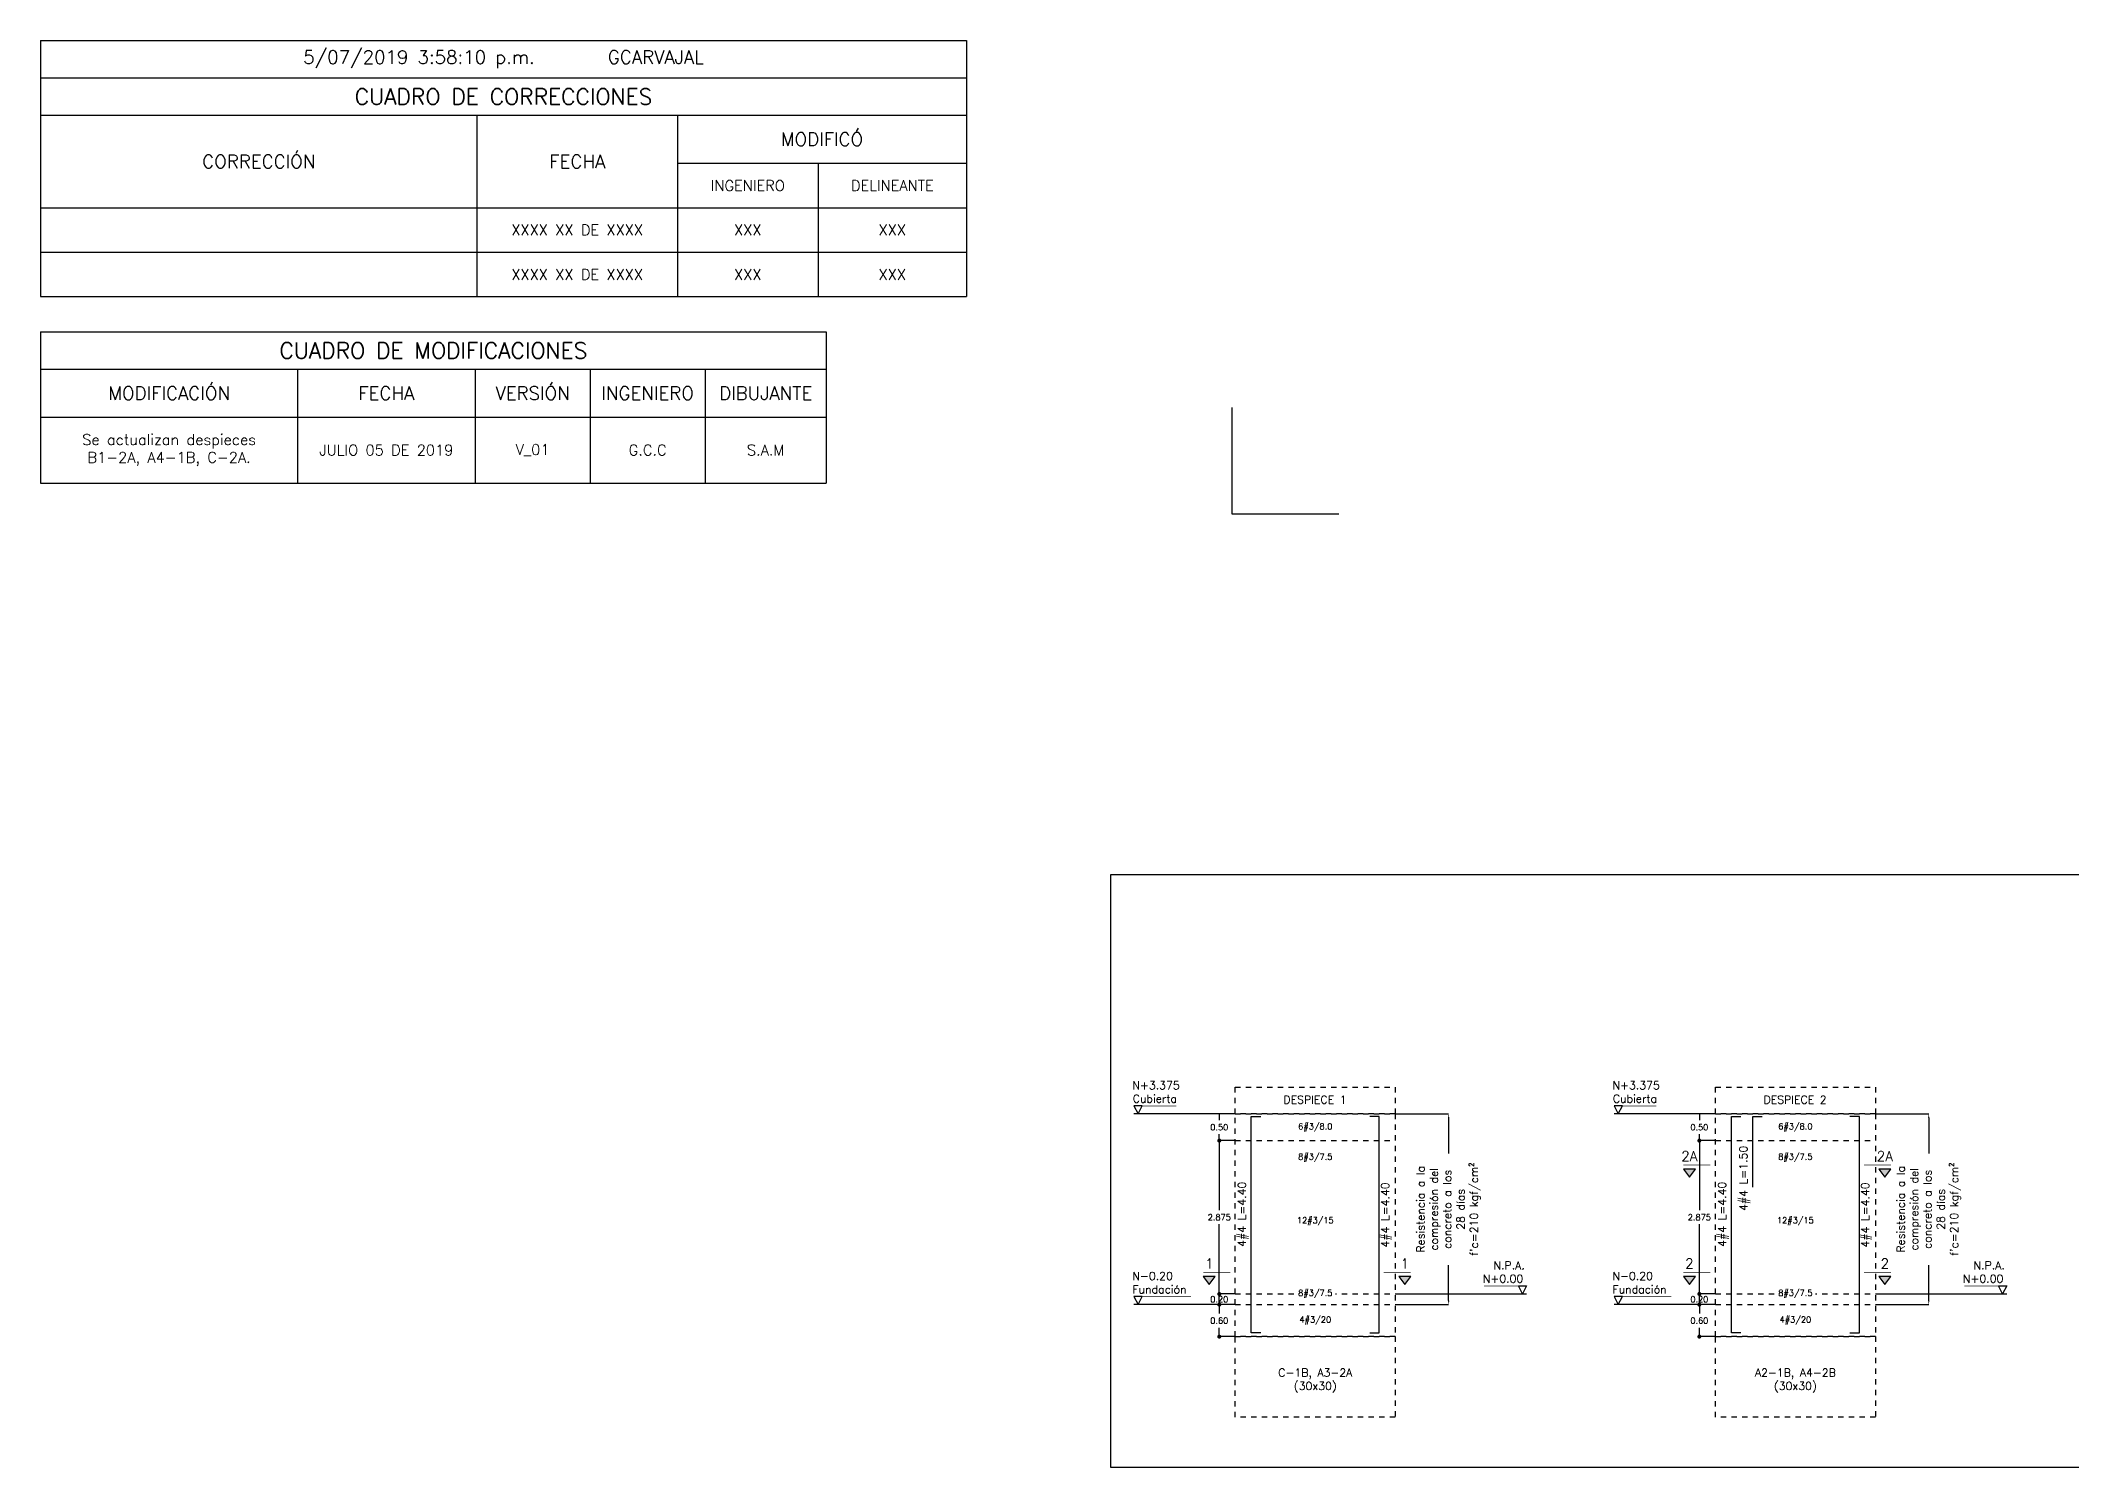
# Model space of a CAD drawing. Header units: millimetres. Extents: x -103 to 209, y -46 to 105.
# Drawn here: x 0 to 38.07, y -27.25 to -0.5 of the extents above; entities that cross this region are included whole.
import ezdxf
from ezdxf.enums import TextEntityAlignment as Align

# ---------------------------------------------------------------- set-up
doc = ezdxf.new("R2010")
doc.units = ezdxf.units.MM
doc.header["$LTSCALE"] = 0.01
doc.header["$PDMODE"] = 3
doc.linetypes.add('DASHED2', pattern=[0.375, 0.25, -0.125])
for name, color, linetype in [('FC_BORDE COLUMNA', 6, 'DASHED2'), ('FC_BORDES', 4, 'Continuous'), ('FC_COTAS', 1, 'Continuous'), ('FC_COTAS @ 75', 1, 'Continuous'), ('FC_PROYECCION', 6, 'DASHED2'), ('FC_R-100', 12, 'Continuous'), ('FC_R-140', 2, 'Continuous'), ('FC_R-60 @ 75', 11, 'Continuous'), ('FC_R-80', 11, 'Continuous'), ('FC_REFUERZO', 5, 'Continuous')]:
    doc.layers.add(name, color=color, linetype=linetype)
doc.layers.add('FC_CAJON COLUMNAS', color=230, linetype='Continuous', plot=False)
doc.layers.add('FC_HOJA', color=230, linetype='Continuous', plot=False)
doc.styles.add('FC_TEXT', font='romans.shx', dxfattribs={"height": 0.002})
doc.styles.add('FC_TEXT1', font='romans.shx')
doc.styles.add('REG', font='ROMANS')
doc.styles.add('ROMANS', font='romans.shx', dxfattribs={"height": 0.1})
doc.dimstyles.new('FC_COTAS', dxfattribs={"dimtxt": 0.0015, "dimasz": 0.001, "dimexe": 0, "dimexo": 0, "dimgap": 0.001, "dimtad": 1, "dimtih": 1, "dimtoh": 1, "dimzin": 0, "dimdsep": 46, "dimtxsty": 'FC_TEXT1', "dimblk": 'DOT', "dimcen": 0.09, "dimclrd": 256, "dimclre": 256, "dimclrt": 256, "dimadec": 0, "dimazin": 0, "dimtfac": 1, "dimtix": 1, "dimtmove": 2, "dimatfit": 3, "dimfxl": 1.002, "dimtolj": 1, "dimtzin": 0, "dimlwd": -1, "dimarcsym": 0})

# ---------------------------------------------------------------- blocks, each defined once
blk = doc.blocks.new('*T11')
at = {"layer": 'FC_BORDES', "color": 0, "linetype": 'ByBlock', "lineweight": -2, "ltscale": 0.6, "transparency": 16777216}
for p, q in [((0, 0), (17.357, 0)), ((0, 0), (0, -4.8)), ((17.357, 0), (17.357, -4.8)), ((0, -0.7), (17.357, -0.7)), ((0, -1.4), (17.357, -1.4)), ((8.179, -1.4), (8.179, -4.8)), ((11.94, -1.4), (11.94, -4.8)), ((11.94, -2.3), (17.357, -2.3)), ((14.577, -2.3), (14.577, -4.8)), ((0, -3.134), (17.357, -3.134)), ((0, -3.967), (17.357, -3.967)), ((0, -4.8), (17.357, -4.8))]:
    blk.add_line(p, q, dxfattribs=at)
at = {"layer": 'FC_BORDES', "color": 5, "ltscale": 0.6, "transparency": 16777216, "width": 17.35638, "attachment_point": 5, "style": 'FC_TEXT1'}
for s, insert, char_height in [('{\\C13;5/07/2019 3:58:10 p.m.        GCARVAJAL}', (8.678, -0.35), 0.25), ('CUADRO DE CORRECCIONES', (8.678, -1.05), 0.3)]:
    blk.add_mtext(s, dxfattribs=dict(at, insert=insert, char_height=char_height))
at = {"layer": 'FC_BORDES', "color": 2, "ltscale": 0.6, "transparency": 16777216, "char_height": 0.25, "attachment_point": 5, "style": 'FC_TEXT1'}
for s, insert, width in [('MODIFICÓ', (14.649, -1.85), 5.41605), ('CORRECCIÓN', (4.09, -2.267), 8.17904), ('FECHA', (10.06, -2.267), 3.76069)]:
    blk.add_mtext(s, dxfattribs=dict(at, insert=insert, width=width))
at = {"layer": 'FC_BORDES', "color": 11, "ltscale": 0.6, "transparency": 16777216, "char_height": 0.2, "attachment_point": 5, "style": 'FC_TEXT1'}
for s, insert, width in [('{\\C12;INGENIERO}', (13.258, -2.717), 2.33634), ('{\\C12;DELINEANTE}', (15.967, -2.717), 2.48001), ('XXXX XX DE XXXX', (10.06, -3.55), 3.46099), ('XXX', (13.258, -3.55), 2.33634), ('XXX', (15.967, -3.55), 2.48001), ('XXXX XX DE XXXX', (10.06, -4.384), 3.46099), ('XXX', (13.258, -4.384), 2.33634), ('XXX', (15.967, -4.384), 2.48001)]:
    blk.add_mtext(s, dxfattribs=dict(at, insert=insert, width=width))
blk = doc.blocks.new('_Dot')
at = {"color": 0, "linetype": 'ByBlock', "lineweight": -2}
blk.add_line((-0.5, 0), (-1, 0), dxfattribs=at)
at = {"color": 0, "linetype": 'ByBlock', "const_width": 0.5}
blk.add_lwpolyline([(-0.25, 0, 1), (0.25, 0, 1)], format="xyb", close=True, dxfattribs=at)
blk = doc.blocks.new('*D45')
at = {"layer": 'Defpoints', "color": 0, "ltscale": 0.9, "transparency": 16777216}
for p in [(22.096, -21.122), (22.396, -21.122), (22.396, -23.997)]:
    blk.add_point(p, dxfattribs=at)
at = {"layer": 'FC_COTAS', "lineweight": -2, "ltscale": 0.9, "transparency": 16777216}
for p, q in [((22.396, -21.122), (22.096, -21.122)), ((22.396, -23.997), (22.096, -23.997))]:
    blk.add_line(p, q, dxfattribs=at)
at = {"layer": 'FC_COTAS', "ltscale": 0.9, "transparency": 16777216}
for p, q in [((22.096, -21.197), (22.096, -22.428)), ((22.096, -23.922), (22.096, -22.691))]:
    blk.add_line(p, q, dxfattribs=at)
at = {"layer": 'FC_COTAS', "ltscale": 0.9, "transparency": 16777216, "xscale": 0.075, "yscale": 0.075, "zscale": 0.075}
for p, rotation in [((22.096, -21.122), 90), ((22.096, -23.997), 270)]:
    blk.add_blockref('_Dot', p, dxfattribs=dict(at, rotation=rotation))
at = {"layer": 'FC_COTAS', "ltscale": 0.9, "transparency": 16777216, "insert": (22.096, -22.56), "char_height": 0.1125, "attachment_point": 5, "style": 'FC_TEXT1'}
blk.add_mtext('\\A1;2.875', dxfattribs=at)
blk = doc.blocks.new('*D46')
at = {"layer": 'Defpoints', "color": 0, "ltscale": 0.9, "transparency": 16777216}
for p in [(22.096, -20.622), (22.396, -20.622), (22.396, -21.122)]:
    blk.add_point(p, dxfattribs=at)
at = {"layer": 'FC_COTAS', "lineweight": -2, "ltscale": 0.9, "transparency": 16777216}
for p, q in [((22.396, -20.622), (22.096, -20.622)), ((22.396, -21.122), (22.096, -21.122))]:
    blk.add_line(p, q, dxfattribs=at)
at = {"layer": 'FC_COTAS', "ltscale": 0.9, "transparency": 16777216}
for p, q in [((22.096, -20.622), (22.096, -20.741)), ((22.096, -21.122), (22.096, -21.003))]:
    blk.add_line(p, q, dxfattribs=at)
at = {"layer": 'FC_COTAS', "ltscale": 0.9, "transparency": 16777216, "insert": (22.096, -20.872), "char_height": 0.1125, "attachment_point": 5, "style": 'FC_TEXT1'}
blk.add_mtext('\\A1;0.50', dxfattribs=at)
blk = doc.blocks.new('*D47')
at = {"layer": 'Defpoints', "color": 0, "ltscale": 0.9, "transparency": 16777216}
for p in [(22.396, -24.197), (22.096, -24.797), (22.396, -24.797)]:
    blk.add_point(p, dxfattribs=at)
at = {"layer": 'FC_COTAS', "lineweight": -2, "ltscale": 0.9, "transparency": 16777216}
for p, q in [((22.396, -24.197), (22.096, -24.197)), ((22.396, -24.797), (22.096, -24.797))]:
    blk.add_line(p, q, dxfattribs=at)
at = {"layer": 'FC_COTAS', "ltscale": 0.9, "transparency": 16777216}
for p, q in [((22.096, -24.272), (22.096, -24.366)), ((22.096, -24.722), (22.096, -24.629))]:
    blk.add_line(p, q, dxfattribs=at)
at = {"layer": 'FC_COTAS', "ltscale": 0.9, "transparency": 16777216, "xscale": 0.075, "yscale": 0.075, "zscale": 0.075}
for p, rotation in [((22.096, -24.197), 90), ((22.096, -24.797), 270)]:
    blk.add_blockref('_Dot', p, dxfattribs=dict(at, rotation=rotation))
at = {"layer": 'FC_COTAS', "ltscale": 0.9, "transparency": 16777216, "insert": (22.096, -24.497), "char_height": 0.1125, "attachment_point": 5, "style": 'FC_TEXT1'}
blk.add_mtext('\\A1;0.60', dxfattribs=at)
blk = doc.blocks.new('*U42')
at = {"ltscale": 0.9, "const_width": 0.0002}
blk.add_lwpolyline([(-0.01473, 0.002), (-0.02533, 0.002)], dxfattribs=at)
at = {"ltscale": 0.9}
blk.add_lwpolyline([(-0.02429, 0), (-0.02325, 0.002), (-0.02533, 0.002)], close=True, dxfattribs=at)
blk.add_lwpolyline([(0, 0), (-0.02533, 0)], dxfattribs=at)
at = {"layer": 'FC_R-80', "lineweight": 25, "style": 'FC_TEXT1'}
blk.add_attdef('N+00.00_001', (-0.02571, 0.00282), '', height=0.002, dxfattribs=at)
blk = doc.blocks.new('*U43')
at = {"ltscale": 0.9, "const_width": 0.0002}
blk.add_lwpolyline([(-0.01103, 0.002), (-0.02533, 0.002)], dxfattribs=at)
at = {"ltscale": 0.9}
blk.add_lwpolyline([(-0.02429, 0), (-0.02325, 0.002), (-0.02533, 0.002)], close=True, dxfattribs=at)
blk.add_lwpolyline([(0, 0), (-0.02533, 0)], dxfattribs=at)
at = {"layer": 'FC_R-80', "lineweight": 25, "style": 'FC_TEXT1'}
blk.add_attdef('N+00.00_001', (-0.02571, 0.00282), '', height=0.002, dxfattribs=at)
blk = doc.blocks.new('*D53')
at = {"layer": 'Defpoints', "color": 0, "ltscale": 0.6, "transparency": 16777216}
for p in [(25.396, -20.622), (26.396, -20.622), (25.396, -24.197)]:
    blk.add_point(p, dxfattribs=at)
at = {"layer": 'FC_COTAS', "lineweight": -2, "ltscale": 0.6, "transparency": 16777216}
for p, q in [((25.396, -20.622), (26.396, -20.622)), ((25.396, -24.197), (26.396, -24.197))]:
    blk.add_line(p, q, dxfattribs=at)
at = {"layer": 'FC_COTAS', "ltscale": 0.6, "transparency": 16777216}
for p, q in [((26.396, -20.697), (26.396, -21.363)), ((26.396, -24.122), (26.396, -23.456))]:
    blk.add_line(p, q, dxfattribs=at)
for points in [[(26.384, -20.697), (26.409, -20.697), (26.396, -20.622)], [(26.384, -24.122), (26.409, -24.122), (26.396, -24.197)]]:
    blk.add_solid(points, dxfattribs=at)
at = {"layer": 'FC_COTAS', "ltscale": 0.6, "transparency": 16777216, "insert": (26.396, -22.41), "char_height": 0.1125, "width": 1.94398, "attachment_point": 5, "rotation": 90, "style": 'FC_TEXT1'}
blk.add_mtext("\\A1;{\\H1.33333x;\\C11;Resistencia a la compresión del concreto a los 28 días\\Pf'c=210 kgf/cm²\\C256; }", dxfattribs=at)
blk = doc.blocks.new('*U44')
h = blk.add_hatch(color=256)
h.dxf.hatch_style = 1
h.paths.add_polyline_path([(-0.02307, -0.0055), (-0.02607, -0.0055), (-0.02457, -0.0075)])
h.paths.add_polyline_path([(0.0258, -0.0055), (0.0228, -0.0055), (0.0243, -0.0075)])
at = {"const_width": 0.00015}
for points in [[(-0.02607, -0.0045), (-0.01932, -0.0045)], [(0.0258, -0.0045), (0.01906, -0.0045)]]:
    blk.add_lwpolyline(points, dxfattribs=at)
for points in [[(-0.02307, -0.0055), (-0.02607, -0.0055), (-0.02457, -0.0075)], [(0.0258, -0.0055), (0.0228, -0.0055), (0.0243, -0.0075)]]:
    blk.add_lwpolyline(points, close=True)
at = {"layer": 'FC_R-140', "style": 'FC_TEXT1'}
for tag, p in [('X', (-0.02457, -0.00225)), ("X'", (0.0243, -0.00225))]:
    blk.add_attdef(tag, text='', height=0.0025, dxfattribs=at).set_placement(p, align=Align.MIDDLE_CENTER)
blk = doc.blocks.new('*D49')
at = {"layer": 'Defpoints', "color": 0, "ltscale": 0.9, "transparency": 16777216}
for p in [(22.096, -23.997), (22.396, -23.997), (22.396, -24.197)]:
    blk.add_point(p, dxfattribs=at)
at = {"layer": 'FC_COTAS', "lineweight": -2, "ltscale": 0.9, "transparency": 16777216}
for p, q in [((22.396, -23.997), (22.096, -23.997)), ((22.396, -24.197), (22.096, -24.197))]:
    blk.add_line(p, q, dxfattribs=at)
at = {"layer": 'FC_COTAS', "ltscale": 0.9, "transparency": 16777216}
blk.add_line((22.096, -24.197), (22.096, -23.997), dxfattribs=at)
at = {"layer": 'FC_COTAS', "ltscale": 0.9, "transparency": 16777216, "insert": (22.096, -24.097), "char_height": 0.1125, "attachment_point": 5, "style": 'FC_TEXT1'}
blk.add_mtext('\\A1;0.20', dxfattribs=at)
blk = doc.blocks.new('*U36')
at = {"ltscale": 0.9}
blk.add_lwpolyline([(0, 0), (0.03283, 0)], dxfattribs=at)
at = {"ltscale": 0.9, "const_width": 0.0002}
blk.add_lwpolyline([(0.02219, 0.002), (0.03283, 0.002)], dxfattribs=at)
at = {"ltscale": 0.9}
blk.add_lwpolyline([(0.03179, 0), (0.03075, 0.002), (0.03283, 0.002)], close=True, dxfattribs=at)
at = {"layer": 'FC_R-80', "lineweight": 25, "style": 'FC_TEXT1'}
blk.add_attdef('N+00.00_001', (0.01997, 0.00282), '', height=0.002, dxfattribs=at)
blk = doc.blocks.new('*D50')
at = {"layer": 'Defpoints', "color": 0, "ltscale": 0.9, "transparency": 16777216}
for p in [(31.096, -21.122), (31.396, -21.122), (31.396, -23.997)]:
    blk.add_point(p, dxfattribs=at)
at = {"layer": 'FC_COTAS', "lineweight": -2, "ltscale": 0.9, "transparency": 16777216}
for p, q in [((31.396, -21.122), (31.096, -21.122)), ((31.396, -23.997), (31.096, -23.997))]:
    blk.add_line(p, q, dxfattribs=at)
at = {"layer": 'FC_COTAS', "ltscale": 0.9, "transparency": 16777216}
for p, q in [((31.096, -21.197), (31.096, -22.428)), ((31.096, -23.922), (31.096, -22.691))]:
    blk.add_line(p, q, dxfattribs=at)
at = {"layer": 'FC_COTAS', "ltscale": 0.9, "transparency": 16777216, "xscale": 0.075, "yscale": 0.075, "zscale": 0.075}
for p, rotation in [((31.096, -21.122), 90), ((31.096, -23.997), 270)]:
    blk.add_blockref('_Dot', p, dxfattribs=dict(at, rotation=rotation))
at = {"layer": 'FC_COTAS', "ltscale": 0.9, "transparency": 16777216, "insert": (31.096, -22.56), "char_height": 0.1125, "attachment_point": 5, "style": 'FC_TEXT1'}
blk.add_mtext('\\A1;2.875', dxfattribs=at)
blk = doc.blocks.new('*D51')
at = {"layer": 'Defpoints', "color": 0, "ltscale": 0.9, "transparency": 16777216}
for p in [(31.096, -20.622), (31.396, -20.622), (31.396, -21.122)]:
    blk.add_point(p, dxfattribs=at)
at = {"layer": 'FC_COTAS', "lineweight": -2, "ltscale": 0.9, "transparency": 16777216}
for p, q in [((31.396, -20.622), (31.096, -20.622)), ((31.396, -21.122), (31.096, -21.122))]:
    blk.add_line(p, q, dxfattribs=at)
at = {"layer": 'FC_COTAS', "ltscale": 0.9, "transparency": 16777216}
for p, q in [((31.096, -20.622), (31.096, -20.741)), ((31.096, -21.122), (31.096, -21.003))]:
    blk.add_line(p, q, dxfattribs=at)
at = {"layer": 'FC_COTAS', "ltscale": 0.9, "transparency": 16777216, "insert": (31.096, -20.872), "char_height": 0.1125, "attachment_point": 5, "style": 'FC_TEXT1'}
blk.add_mtext('\\A1;0.50', dxfattribs=at)
blk = doc.blocks.new('*D52')
at = {"layer": 'Defpoints', "color": 0, "ltscale": 0.9, "transparency": 16777216}
for p in [(31.396, -24.197), (31.096, -24.797), (31.396, -24.797)]:
    blk.add_point(p, dxfattribs=at)
at = {"layer": 'FC_COTAS', "lineweight": -2, "ltscale": 0.9, "transparency": 16777216}
for p, q in [((31.396, -24.197), (31.096, -24.197)), ((31.396, -24.797), (31.096, -24.797))]:
    blk.add_line(p, q, dxfattribs=at)
at = {"layer": 'FC_COTAS', "ltscale": 0.9, "transparency": 16777216}
for p, q in [((31.096, -24.272), (31.096, -24.366)), ((31.096, -24.722), (31.096, -24.629))]:
    blk.add_line(p, q, dxfattribs=at)
at = {"layer": 'FC_COTAS', "ltscale": 0.9, "transparency": 16777216, "xscale": 0.075, "yscale": 0.075, "zscale": 0.075}
for p, rotation in [((31.096, -24.197), 90), ((31.096, -24.797), 270)]:
    blk.add_blockref('_Dot', p, dxfattribs=dict(at, rotation=rotation))
at = {"layer": 'FC_COTAS', "ltscale": 0.9, "transparency": 16777216, "insert": (31.096, -24.497), "char_height": 0.1125, "attachment_point": 5, "style": 'FC_TEXT1'}
blk.add_mtext('\\A1;0.60', dxfattribs=at)
blk = doc.blocks.new('*U37')
at = {"ltscale": 0.9, "const_width": 0.0002}
blk.add_lwpolyline([(-0.01473, 0.002), (-0.02533, 0.002)], dxfattribs=at)
at = {"ltscale": 0.9}
blk.add_lwpolyline([(-0.02429, 0), (-0.02325, 0.002), (-0.02533, 0.002)], close=True, dxfattribs=at)
blk.add_lwpolyline([(0, 0), (-0.02533, 0)], dxfattribs=at)
at = {"layer": 'FC_R-80', "lineweight": 25, "style": 'FC_TEXT1'}
blk.add_attdef('N+00.00_001', (-0.02571, 0.00282), '', height=0.002, dxfattribs=at)
blk = doc.blocks.new('*U34')
at = {"ltscale": 0.9, "const_width": 0.0002}
blk.add_lwpolyline([(-0.01103, 0.002), (-0.02533, 0.002)], dxfattribs=at)
at = {"ltscale": 0.9}
blk.add_lwpolyline([(-0.02429, 0), (-0.02325, 0.002), (-0.02533, 0.002)], close=True, dxfattribs=at)
blk.add_lwpolyline([(0, 0), (-0.02533, 0)], dxfattribs=at)
at = {"layer": 'FC_R-80', "lineweight": 25, "style": 'FC_TEXT1'}
blk.add_attdef('N+00.00_001', (-0.02571, 0.00282), '', height=0.002, dxfattribs=at)
blk = doc.blocks.new('*D62')
at = {"layer": 'Defpoints', "color": 0, "ltscale": 0.6, "transparency": 16777216}
for p in [(34.396, -20.622), (35.396, -20.622), (34.396, -24.197)]:
    blk.add_point(p, dxfattribs=at)
at = {"layer": 'FC_COTAS', "lineweight": -2, "ltscale": 0.6, "transparency": 16777216}
for p, q in [((34.396, -20.622), (35.396, -20.622)), ((34.396, -24.197), (35.396, -24.197))]:
    blk.add_line(p, q, dxfattribs=at)
at = {"layer": 'FC_COTAS', "ltscale": 0.6, "transparency": 16777216}
for p, q in [((35.396, -20.697), (35.396, -21.363)), ((35.396, -24.122), (35.396, -23.456))]:
    blk.add_line(p, q, dxfattribs=at)
for points in [[(35.384, -20.697), (35.409, -20.697), (35.396, -20.622)], [(35.384, -24.122), (35.409, -24.122), (35.396, -24.197)]]:
    blk.add_solid(points, dxfattribs=at)
at = {"layer": 'FC_COTAS', "ltscale": 0.6, "transparency": 16777216, "insert": (35.396, -22.41), "char_height": 0.1125, "width": 1.94398, "attachment_point": 5, "rotation": 90, "style": 'FC_TEXT1'}
blk.add_mtext("\\A1;{\\H1.33333x;\\C11;Resistencia a la compresión del concreto a los 28 días\\Pf'c=210 kgf/cm²\\C256; }", dxfattribs=at)
blk = doc.blocks.new('*U35')
h = blk.add_hatch(color=256)
h.dxf.hatch_style = 1
h.paths.add_polyline_path([(-0.02307, -0.0055), (-0.02607, -0.0055), (-0.02457, -0.0075)])
h.paths.add_polyline_path([(0.0258, -0.0055), (0.0228, -0.0055), (0.0243, -0.0075)])
at = {"const_width": 0.00015}
for points in [[(-0.02607, -0.0045), (-0.01932, -0.0045)], [(0.0258, -0.0045), (0.01906, -0.0045)]]:
    blk.add_lwpolyline(points, dxfattribs=at)
for points in [[(-0.02307, -0.0055), (-0.02607, -0.0055), (-0.02457, -0.0075)], [(0.0258, -0.0055), (0.0228, -0.0055), (0.0243, -0.0075)]]:
    blk.add_lwpolyline(points, close=True)
at = {"layer": 'FC_R-140', "style": 'FC_TEXT1'}
for tag, p in [('X', (-0.02457, -0.00225)), ("X'", (0.0243, -0.00225))]:
    blk.add_attdef(tag, text='', height=0.0025, dxfattribs=at).set_placement(p, align=Align.MIDDLE_CENTER)
blk = doc.blocks.new('*D58')
at = {"layer": 'Defpoints', "color": 0, "ltscale": 0.9, "transparency": 16777216}
for p in [(31.096, -23.997), (31.396, -23.997), (31.396, -24.197)]:
    blk.add_point(p, dxfattribs=at)
at = {"layer": 'FC_COTAS', "lineweight": -2, "ltscale": 0.9, "transparency": 16777216}
for p, q in [((31.396, -23.997), (31.096, -23.997)), ((31.396, -24.197), (31.096, -24.197))]:
    blk.add_line(p, q, dxfattribs=at)
at = {"layer": 'FC_COTAS', "ltscale": 0.9, "transparency": 16777216}
blk.add_line((31.096, -24.197), (31.096, -23.997), dxfattribs=at)
at = {"layer": 'FC_COTAS', "ltscale": 0.9, "transparency": 16777216, "insert": (31.096, -24.097), "char_height": 0.1125, "attachment_point": 5, "style": 'FC_TEXT1'}
blk.add_mtext('\\A1;0.20', dxfattribs=at)
blk = doc.blocks.new('*U40')
at = {"ltscale": 0.9}
blk.add_lwpolyline([(0, 0), (0.03283, 0)], dxfattribs=at)
at = {"ltscale": 0.9, "const_width": 0.0002}
blk.add_lwpolyline([(0.02219, 0.002), (0.03283, 0.002)], dxfattribs=at)
at = {"ltscale": 0.9}
blk.add_lwpolyline([(0.03179, 0), (0.03075, 0.002), (0.03283, 0.002)], close=True, dxfattribs=at)
at = {"layer": 'FC_R-80', "lineweight": 25, "style": 'FC_TEXT1'}
blk.add_attdef('N+00.00_001', (0.01997, 0.00282), '', height=0.002, dxfattribs=at)
blk = doc.blocks.new('*U30')
h = blk.add_hatch(color=256)
h.dxf.hatch_style = 1
h.paths.add_polyline_path([(-0.02307, -0.0055), (-0.02607, -0.0055), (-0.02457, -0.0075)])
h.paths.add_polyline_path([(0.0258, -0.0055), (0.0228, -0.0055), (0.0243, -0.0075)])
at = {"const_width": 0.00015}
for points in [[(-0.02607, -0.0045), (-0.01932, -0.0045)], [(0.0258, -0.0045), (0.01906, -0.0045)]]:
    blk.add_lwpolyline(points, dxfattribs=at)
for points in [[(-0.02307, -0.0055), (-0.02607, -0.0055), (-0.02457, -0.0075)], [(0.0258, -0.0055), (0.0228, -0.0055), (0.0243, -0.0075)]]:
    blk.add_lwpolyline(points, close=True)
at = {"layer": 'FC_R-140', "style": 'FC_TEXT1'}
for tag, p in [('X', (-0.02457, -0.00225)), ("X'", (0.0243, -0.00225))]:
    blk.add_attdef(tag, text='', height=0.0025, dxfattribs=at).set_placement(p, align=Align.MIDDLE_CENTER)
blk = doc.blocks.new('*T223')
at = {"layer": 'FC_BORDES', "color": 0, "linetype": 'ByBlock', "lineweight": -2, "ltscale": 0.6, "transparency": 16777216}
for p, q in [((0, 0), (14.728, 0)), ((0, 0), (0, -2.834)), ((14.728, 0), (14.728, -2.834)), ((0, -0.7), (14.728, -0.7)), ((4.817, -0.7), (4.817, -2.834)), ((8.144, -0.7), (8.144, -2.834)), ((10.301, -0.7), (10.301, -2.834)), ((12.458, -0.7), (12.458, -2.834)), ((0, -1.6), (14.728, -1.6)), ((0, -2.834), (14.728, -2.834))]:
    blk.add_line(p, q, dxfattribs=at)
at = {"layer": 'FC_BORDES', "color": 5, "ltscale": 0.6, "transparency": 16777216, "insert": (7.364, -0.35), "char_height": 0.3, "width": 14.72804, "attachment_point": 5, "style": 'FC_TEXT1'}
blk.add_mtext('CUADRO DE MODIFICACIONES', dxfattribs=at)
at = {"layer": 'FC_BORDES', "color": 2, "ltscale": 0.6, "transparency": 16777216, "char_height": 0.25, "attachment_point": 5, "style": 'FC_TEXT1'}
for s, insert, width in [('MODIFICACIÓN', (2.409, -1.15), 4.81705), ('FECHA', (6.481, -1.15), 3.3268), ('VERSIÓN', (9.223, -1.15), 2.15668), ('INGENIERO ', (11.38, -1.15), 2.15668), ('DIBUJANTE', (13.593, -1.15), 2.26963)]:
    blk.add_mtext(s, dxfattribs=dict(at, insert=insert, width=width))
at = {"layer": 'FC_BORDES', "color": 11, "ltscale": 0.6, "transparency": 16777216, "char_height": 0.2, "attachment_point": 5, "style": 'FC_TEXT1'}
for s, insert, width in [('Se actualizan despieces B1-2A, A4-1B, C-2A.', (2.409, -2.217), 4.51735), ('JULIO 05 DE 2019', (6.481, -2.217), 3.0271), ('V_01', (9.223, -2.217), 1.85698), ('G.C.C', (11.38, -2.217), 1.85698), ('S.A.M', (13.593, -2.217), 1.96993)]:
    blk.add_mtext(s, dxfattribs=dict(at, insert=insert, width=width))

msp = doc.modelspace()

# ---------------------------------------------------------------- linework, layer by layer
at = {"layer": 'FC_BORDE COLUMNA', "ltscale": 0.6}
for points in [[(22.3964, -20.6222), (25.3964, -20.6222), (25.3964, -24.7973), (22.3964, -24.7973)], [(31.3964, -20.6222), (34.3964, -20.6222), (34.3964, -24.7973), (31.3964, -24.7973)]]:
    msp.add_lwpolyline(points, close=True, dxfattribs=at)
at = {"layer": 'FC_HOJA', "ltscale": 0.6}
msp.add_lwpolyline([(24.3372, -9.3778), (22.3372, -9.3778), (22.3372, -7.3778)], dxfattribs=at)
at = {"layer": 'FC_PROYECCION', "ltscale": 0.6}
for p, q in [((22.3964, -21.1222), (25.3963, -21.1222)), ((31.3964, -21.1222), (34.3963, -21.1222)), ((22.3964, -23.9972), (25.3963, -23.9972)), ((22.3964, -24.1972), (25.3963, -24.1972)), ((31.3964, -23.9972), (34.3963, -23.9972)), ((31.3964, -24.1972), (34.3963, -24.1972))]:
    msp.add_line(p, q, dxfattribs=at)
for points in [[(22.3964, -20.1222), (25.3964, -20.1222), (25.3964, -20.6222), (22.3964, -20.6222)], [(31.3964, -20.1222), (34.3964, -20.1222), (34.3964, -20.6222), (31.3964, -20.6222)], [(22.3964, -24.7973), (25.3964, -24.7973), (25.3964, -26.309), (22.3964, -26.309)], [(31.3964, -24.7973), (34.3964, -24.7973), (34.3964, -26.309), (31.3964, -26.309)]]:
    msp.add_lwpolyline(points, close=True, dxfattribs=at)
at = {"layer": 'FC_REFUERZO', "ltscale": 0.6}
for points in [[(22.8763, -24.7273), (22.6963, -24.7273), (22.6964, -20.6722), (22.8764, -20.6722)], [(24.9164, -24.7273), (25.0964, -24.7273), (25.0963, -20.6722), (24.9163, -20.6722)], [(31.8763, -24.7273), (31.6963, -24.7273), (31.6964, -20.6722), (31.8764, -20.6722)], [(32.0964, -21.9922), (32.0964, -20.6722), (32.2764, -20.6722)], [(33.9164, -24.7273), (34.0964, -24.7273), (34.0963, -20.6722), (33.9163, -20.6722)]]:
    msp.add_lwpolyline(points, dxfattribs=at)

# ---------------------------------------------------------------- block references
for name, p in [('*T11', (0, -0.5)), ('*T223', (0, -5.9603))]:
    msp.add_blockref(name, p)
at = {"layer": 'FC_COTAS'}
ref = msp.add_blockref('*U42', (22.3964, -20.6222), dxfattribs=dict(at, xscale=75, yscale=75, zscale=75))
ref.add_attrib('N+00.00_001', 'N+3.375', (20.4678, -20.1607), dxfattribs={"layer": 'FC_R-80', "lineweight": 25, "height": 0.15, "style": 'FC_TEXT1'})
ref.add_attrib('N+00.00_002', 'Cubierta', (20.4749, -20.4107), dxfattribs={"layer": 'FC_R-80', "lineweight": 25, "height": 0.15, "style": 'FC_TEXT1'})
ref = msp.add_blockref('*U37', (31.3964, -20.6222), dxfattribs=dict(at, xscale=75, yscale=75, zscale=75))
ref.add_attrib('N+00.00_001', 'N+3.375', (29.4678, -20.1607), dxfattribs={"layer": 'FC_R-80', "lineweight": 25, "height": 0.15, "style": 'FC_TEXT1'})
ref.add_attrib('N+00.00_002', 'Cubierta', (29.4749, -20.4107), dxfattribs={"layer": 'FC_R-80', "lineweight": 25, "height": 0.15, "style": 'FC_TEXT1'})
at = {"layer": 'FC_COTAS', "xscale": 75, "yscale": 75, "zscale": 75}
for name, p, values in [('*U30', (32.7511, -21.2441), {"X'": '2A', 'X': '2A'}), ('*U44', (23.7511, -23.2593), {"X'": '1', 'X': '1'}), ('*U35', (32.7511, -23.2593), {"X'": '2', 'X': '2'})]:
    msp.add_blockref(name, p, dxfattribs=at).add_auto_attribs(values)
at = {"layer": 'FC_COTAS'}
ref = msp.add_blockref('*U43', (22.3964, -24.1972), dxfattribs=dict(at, xscale=75, yscale=75, zscale=75))
ref.add_attrib('N+00.00_001', 'N-0.20', (20.4678, -23.7357), dxfattribs={"layer": 'FC_R-80', "lineweight": 25, "height": 0.15, "style": 'FC_TEXT1'})
ref.add_attrib('N+00.00_002', 'Fundación', (20.4678, -23.9857), dxfattribs={"layer": 'FC_R-80', "lineweight": 25, "height": 0.15, "style": 'FC_TEXT1'})
ref = msp.add_blockref('*U36', (25.3964, -23.9972), dxfattribs=dict(at, xscale=75, yscale=75, zscale=75))
ref.add_attrib('N+00.00_001', 'N.P.A.', (27.2372, -23.5357), dxfattribs={"layer": 'FC_R-80', "lineweight": 25, "height": 0.15, "style": 'FC_TEXT1'})
ref.add_attrib('N+00.00_002', 'N+0.00', (27.0372, -23.7857), dxfattribs={"layer": 'FC_R-80', "lineweight": 25, "height": 0.15, "style": 'FC_TEXT1'})
ref = msp.add_blockref('*U34', (31.3964, -24.1972), dxfattribs=dict(at, xscale=75, yscale=75, zscale=75))
ref.add_attrib('N+00.00_001', 'N-0.20', (29.4678, -23.7357), dxfattribs={"layer": 'FC_R-80', "lineweight": 25, "height": 0.15, "style": 'FC_TEXT1'})
ref.add_attrib('N+00.00_002', 'Fundación', (29.4678, -23.9857), dxfattribs={"layer": 'FC_R-80', "lineweight": 25, "height": 0.15, "style": 'FC_TEXT1'})
ref = msp.add_blockref('*U40', (34.3964, -23.9972), dxfattribs=dict(at, xscale=75, yscale=75, zscale=75))
ref.add_attrib('N+00.00_001', 'N.P.A.', (36.2372, -23.5357), dxfattribs={"layer": 'FC_R-80', "lineweight": 25, "height": 0.15, "style": 'FC_TEXT1'})
ref.add_attrib('N+00.00_002', 'N+0.00', (36.0372, -23.7857), dxfattribs={"layer": 'FC_R-80', "lineweight": 25, "height": 0.15, "style": 'FC_TEXT1'})

# ---------------------------------------------------------------- texts
at = {"layer": 'FC_R-100', "char_height": 0.15, "attachment_point": 5, "style": 'REG'}
for s, insert, width in [('DESPIECE 1', (23.8903, -20.3551), 1.581971), ('DESPIECE 2', (32.8903, -20.3551), 1.581971), ('C-1B, A3-2A \\P(30x30)', (23.8963, -25.6217), 1.572929), ('A2-1B, A4-2B\\P(30x30)', (32.8963, -25.6217), 1.7015)]:
    msp.add_mtext(s, dxfattribs=dict(at, insert=insert, width=width))
at = {"layer": 'FC_R-80', "lineweight": 25, "char_height": 0.15, "attachment_point": 5, "rotation": 90, "style": 'ROMANS'}
for s, insert, width in [('4#4 L=1.50', (31.9464, -21.8305), 2.035085), ('4#4 L=4.40', (22.5464, -22.5031), 2.035085), ('4#4 L=4.40', (25.2291, -22.5157), 2.066616), ('4#4 L=4.40', (31.5464, -22.5031), 2.035085), ('4#4 L=4.40', (34.2291, -22.5157), 2.066616)]:
    msp.add_mtext(s, dxfattribs=dict(at, insert=insert, width=width))

# ---------------------------------------------------------------- dimensions: what is measured, and where the dimension line sits
at = {"layer": 'FC_COTAS @ 75', "ltscale": 0.9}
for base, p1, p2, override, picture, middle in [((22.0964, -20.6222), (22.3964, -21.1222), (22.3964, -20.6222), {"dimscale": 75, "dimtix": 1, "dimtofl": 1, "dimtmove": 2, "dimatfit": 3}, '*D46', (22.0964, -20.8722)), ((31.0964, -20.6222), (31.3964, -21.1222), (31.3964, -20.6222), {"dimscale": 75, "dimtix": 1, "dimtofl": 1, "dimtmove": 2, "dimatfit": 3}, '*D51', (31.0964, -20.8722)), ((22.0964, -21.1222), (22.3964, -23.9972), (22.3964, -21.1222), {"dimscale": 75, "dimdec": 3, "dimtix": 1, "dimtofl": 1, "dimtmove": 2, "dimatfit": 3}, '*D45', (22.0964, -22.5597)), ((31.0964, -21.1222), (31.3964, -23.9972), (31.3964, -21.1222), {"dimscale": 75, "dimdec": 3, "dimtix": 1, "dimtofl": 1, "dimtmove": 2, "dimatfit": 3}, '*D50', (31.0964, -22.5597)), ((22.0964, -23.9972), (22.3964, -24.1972), (22.3964, -23.9972), {"dimscale": 75, "dimtix": 1, "dimtofl": 1, "dimtmove": 2, "dimatfit": 3}, '*D49', (22.0964, -24.0972)), ((22.0964, -24.7973), (22.3964, -24.1972), (22.3964, -24.7973), {"dimscale": 75, "dimtix": 1, "dimtofl": 1, "dimtmove": 2, "dimatfit": 3}, '*D47', (22.0964, -24.4973)), ((31.0964, -23.9972), (31.3964, -24.1972), (31.3964, -23.9972), {"dimscale": 75, "dimtix": 1, "dimtofl": 1, "dimtmove": 2, "dimatfit": 3}, '*D58', (31.0964, -24.0972)), ((31.0964, -24.7973), (31.3964, -24.1972), (31.3964, -24.7973), {"dimscale": 75, "dimtix": 1, "dimtofl": 1, "dimtmove": 2, "dimatfit": 3}, '*D52', (31.0964, -24.4973))]:
    dim = msp.add_linear_dim(base=base, p1=p1, p2=p2, angle=90, dimstyle='FC_COTAS', override=override, dxfattribs=at)
    dim.commit()
    dim.dimension.update_dxf_attribs({"geometry": picture, "text_midpoint": middle})
at = {"layer": 'FC_COTAS @ 75', "ltscale": 0.6}
for base, p1, p2, picture, middle in [((26.3963, -20.6222), (25.3963, -24.1972), (25.3963, -20.6222), '*D53', (26.3963, -22.4097)), ((35.3963, -20.6222), (34.3963, -24.1972), (34.3963, -20.6222), '*D62', (35.3963, -22.4097))]:
    dim = msp.add_linear_dim(base=base, p1=p1, p2=p2, angle=90, text="{\\H1.33333x;\\C11;Resistencia a la compresión del concreto a los 28 días\\Pf'c=210 kgf/cm²\\C256; }", dimstyle='FC_COTAS', override={"dimscale": 75, "dimsah": 1, "dimtix": 1, "dimtofl": 1, "dimtmove": 2, "dimatfit": 3}, dxfattribs=at)
    dim.commit()
    dim.dimension.update_dxf_attribs({"geometry": picture, "text_midpoint": middle, "text_rotation": 90})

# ---------------------------------------------------------------- next in the draw order: texts
at = {"layer": 'FC_R-60 @ 75', "char_height": 0.1125, "width": 0.751125, "attachment_point": 5, "style": 'FC_TEXT', "bg_fill": 3, "box_fill_scale": 1, "bg_fill_color": 256, "bg_fill_transparency": 0}
for s, insert in [('6#3/8.0', (23.8963, -20.8744)), ('6#3/8.0', (32.8963, -20.8744)), ('8#3/7.5', (23.8963, -21.4425)), ('8#3/7.5', (32.8963, -21.4425)), ('12#3/15', (23.8963, -22.6351)), ('12#3/15', (32.8963, -22.6351)), ('8#3/7.5', (23.8963, -23.9972)), ('8#3/7.5', (32.8963, -23.9972)), ('4#3/20', (23.8963, -24.4973)), ('4#3/20', (32.8963, -24.4973))]:
    msp.add_mtext(s, dxfattribs=dict(at, insert=insert))

# ---------------------------------------------------------------- next in the draw order: linework, layer by layer
at = {"layer": 'FC_CAJON COLUMNAS', "ltscale": 0.6}
msp.add_lwpolyline([(20.0656, -16.1332), (149.3997, -16.1332), (149.3997, -27.2482), (20.0656, -27.2482)], close=True, dxfattribs=at)

doc.saveas('drawing.dxf')
